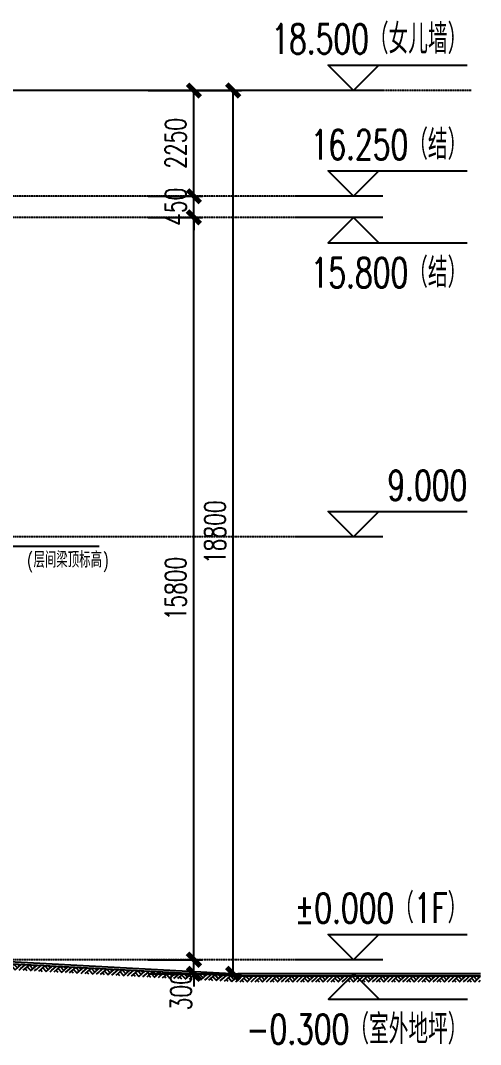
# Model space of a CAD drawing. Extents: x -599358 to 2865263, y -1062760 to 486533.
# Drawn here: x 1923743 to 1933538, y -678715 to -656919 of the extents above; entities that cross this region are included whole.
import ezdxf
from ezdxf.enums import TextEntityAlignment as Align

# ---------------------------------------------------------------- set-up
doc = ezdxf.new("R2010")
doc.units = 0
doc.linetypes.add('__DASH', pattern=[0.35, 0.25, -0.1])
doc.linetypes.add('DOTE', pattern=[2.42, 2, -0.2, 0.02, -0.2])
for name, color, linetype in [('3符号', 173, 'Continuous'), ('A-AXIS-DOTE', 14, 'DOTE'), ('A-HATCH-2', 251, 'Continuous'), ('AS-WALL', 40, 'Continuous'), ('DIM', 173, 'Continuous'), ('DIM_ELEV', 3, 'Continuous'), ('PUB_TEXT', 7, 'Continuous')]:
    doc.layers.add(name, color=color, linetype=linetype)
doc.styles.add('_TCH_DIM', font='SIMPLEX', dxfattribs={"bigfont": 'GBCBIG'})
doc.styles.add('DHTEXT-1', font='romans.shx', dxfattribs={"width": 0.7, "bigfont": 'chinese.shx'})
doc.styles.add('卓越符号', font='ROMANS.shx', dxfattribs={"width": 0.7, "bigfont": 'CHINESE.shx'})
doc.dimstyles.new('ZN180', dxfattribs={"dimscale": 180, "dimtxt": 2.5, "dimasz": 1.5, "dimexe": 1, "dimexo": 2, "dimgap": 0.9, "dimtad": 1, "dimdec": 0, "dimdsep": 46, "dimtxsty": 'DHTEXT-1', "dimblk": 'ARCHTICK', "dimcen": 2.5, "dimclrd": 173, "dimclre": 173, "dimclrt": 7, "dimazin": 2, "dimtfac": 1, "dimtdec": 0, "dimtix": 1, "dimtmove": 2, "dimatfit": 3, "dimfxl": 0, "dimarcsym": 0})

# ---------------------------------------------------------------- blocks, each defined once
blk = doc.blocks.new('$LinePat$素土夯实')
at = {"color": 0}
for p, q in [((0, -210), (210, 0)), ((120, -300), (420, 0)), ((420, 0), (608, -188)), ((495, -300), (795, 0)), ((615, 0), (705, -90)), ((210, -210), (300, -300)), ((315, -105), (502, -293)), ((705, -300), (795, -210))]:
    blk.add_line(p, q, dxfattribs=at)
blk = doc.blocks.new('_ArchTick')
at = {"color": 0, "linetype": 'ByBlock', "const_width": 0.4}
blk.add_lwpolyline([(-0.5, -0.5), (0.5, 0.5)], dxfattribs=at)
blk = doc.blocks.new('*D1353')
at = {"layer": 'Defpoints', "color": 0, "ltscale": 1800, "transparency": 16777216}
for p in [(1926937, -658410), (1928271, -658410), (1926937, -677210)]:
    blk.add_point(p, dxfattribs=at)
at = {"layer": 'DIM', "color": 173, "linetype": 'ByBlock', "lineweight": -2, "ltscale": 1800, "transparency": 16777216}
for p, q in [((1927297, -658410), (1928451, -658410)), ((1928271, -677210), (1928271, -658410)), ((1927297, -677210), (1928451, -677210))]:
    blk.add_line(p, q, dxfattribs=at)
at = {"layer": 'DIM', "color": 173, "lineweight": -2, "ltscale": 1800, "transparency": 16777216, "xscale": 270, "yscale": 270, "zscale": 270}
for p, rotation in [((1928271, -658410), 90), ((1928271, -677210), 270)]:
    blk.add_blockref('_ArchTick', p, dxfattribs=dict(at, rotation=rotation))
at = {"layer": 'DIM', "color": 7, "ltscale": 1800, "transparency": 16777216, "insert": (1927884, -667810), "char_height": 450, "attachment_point": 5, "rotation": 90, "style": 'DHTEXT-1'}
blk.add_mtext('18800', dxfattribs=at)
blk = doc.blocks.new('*D1354')
at = {"layer": 'Defpoints', "color": 0, "ltscale": 1800, "transparency": 16777216}
for p in [(1926102, -676910), (1927436, -676910), (1926102, -677210)]:
    blk.add_point(p, dxfattribs=at)
at = {"layer": 'DIM', "color": 173, "linetype": 'ByBlock', "lineweight": -2, "ltscale": 1800, "transparency": 16777216}
for p, q in [((1927436, -676910), (1927436, -676640)), ((1926462, -676910), (1927616, -676910)), ((1927436, -677210), (1927436, -676910)), ((1926462, -677210), (1927616, -677210)), ((1927436, -677210), (1927436, -677480))]:
    blk.add_line(p, q, dxfattribs=at)
at = {"layer": 'DIM', "color": 173, "lineweight": -2, "ltscale": 1800, "transparency": 16777216, "xscale": 270, "yscale": 270, "zscale": 270}
for p, rotation in [((1927436, -676910), 270), ((1927436, -677210), 90)]:
    blk.add_blockref('_ArchTick', p, dxfattribs=dict(at, rotation=rotation))
at = {"layer": 'DIM', "color": 7, "ltscale": 1800, "transparency": 16777216, "insert": (1927161, -677580), "char_height": 450, "attachment_point": 5, "rotation": 90, "style": 'DHTEXT-1'}
blk.add_mtext('300', dxfattribs=at)
blk = doc.blocks.new('*D1355')
at = {"layer": 'Defpoints', "color": 0, "ltscale": 1800, "transparency": 16777216}
for p in [(1926102, -661110), (1927436, -661110), (1926102, -676910)]:
    blk.add_point(p, dxfattribs=at)
at = {"layer": 'DIM', "color": 173, "linetype": 'ByBlock', "lineweight": -2, "ltscale": 1800, "transparency": 16777216}
for p, q in [((1926462, -661110), (1927616, -661110)), ((1927436, -676910), (1927436, -661110)), ((1926462, -676910), (1927616, -676910))]:
    blk.add_line(p, q, dxfattribs=at)
at = {"layer": 'DIM', "color": 173, "lineweight": -2, "ltscale": 1800, "transparency": 16777216, "xscale": 270, "yscale": 270, "zscale": 270}
for p, rotation in [((1927436, -661110), 90), ((1927436, -676910), 270)]:
    blk.add_blockref('_ArchTick', p, dxfattribs=dict(at, rotation=rotation))
at = {"layer": 'DIM', "color": 7, "ltscale": 1800, "transparency": 16777216, "insert": (1927049, -669010), "char_height": 450, "attachment_point": 5, "rotation": 90, "style": 'DHTEXT-1'}
blk.add_mtext('15800', dxfattribs=at)
blk = doc.blocks.new('*D1356')
at = {"layer": 'Defpoints', "color": 0, "ltscale": 1800, "transparency": 16777216}
for p in [(1926102, -660660), (1927436, -660660), (1926102, -661110)]:
    blk.add_point(p, dxfattribs=at)
at = {"layer": 'DIM', "color": 173, "linetype": 'ByBlock', "lineweight": -2, "ltscale": 1800, "transparency": 16777216}
for p, q in [((1927436, -660660), (1927436, -660390)), ((1926462, -660660), (1927616, -660660)), ((1927436, -661110), (1927436, -660660)), ((1926462, -661110), (1927616, -661110)), ((1927436, -661110), (1927436, -661380))]:
    blk.add_line(p, q, dxfattribs=at)
at = {"layer": 'DIM', "color": 173, "lineweight": -2, "ltscale": 1800, "transparency": 16777216, "xscale": 270, "yscale": 270, "zscale": 270}
for p, rotation in [((1927436, -660660), 270), ((1927436, -661110), 90)]:
    blk.add_blockref('_ArchTick', p, dxfattribs=dict(at, rotation=rotation))
at = {"layer": 'DIM', "color": 7, "ltscale": 1800, "transparency": 16777216, "insert": (1927049, -660885), "char_height": 450, "attachment_point": 5, "rotation": 90, "style": 'DHTEXT-1'}
blk.add_mtext('450', dxfattribs=at)
blk = doc.blocks.new('*D1357')
at = {"layer": 'Defpoints', "color": 0, "ltscale": 1800, "transparency": 16777216}
for p in [(1926102, -658410), (1927436, -658410), (1926102, -660660)]:
    blk.add_point(p, dxfattribs=at)
at = {"layer": 'DIM', "color": 173, "linetype": 'ByBlock', "lineweight": -2, "ltscale": 1800, "transparency": 16777216}
for p, q in [((1926462, -658410), (1927616, -658410)), ((1927436, -660660), (1927436, -658410)), ((1926462, -660660), (1927616, -660660))]:
    blk.add_line(p, q, dxfattribs=at)
at = {"layer": 'DIM', "color": 173, "lineweight": -2, "ltscale": 1800, "transparency": 16777216, "xscale": 270, "yscale": 270, "zscale": 270}
for p, rotation in [((1927436, -658410), 90), ((1927436, -660660), 270)]:
    blk.add_blockref('_ArchTick', p, dxfattribs=dict(at, rotation=rotation))
at = {"layer": 'DIM', "color": 7, "ltscale": 1800, "transparency": 16777216, "insert": (1927049, -659535), "char_height": 450, "attachment_point": 5, "rotation": 90, "style": 'DHTEXT-1'}
blk.add_mtext('2250', dxfattribs=at)
blk = doc.blocks.new('*U612')
at = {"ltscale": 10}
blk.add_line((3.48, 0), (-6.85, 0), dxfattribs=at)
blk.add_lwpolyline([(3, 3), (0, 0), (-3, 3), (13.45, 3)])
at = {"color": 0, "style": '卓越符号', "width": 0.7, "flags": 8}
blk.add_attdef('±0.000', text='', height=3.5, dxfattribs=at).set_placement((13.45, 4.35), align=Align.RIGHT)
blk = doc.blocks.new('*U613')
at = {"ltscale": 10}
blk.add_line((3.48, 0), (-6.85, 0), dxfattribs=at)
blk.add_lwpolyline([(3, -3), (0, 0), (-3, -3), (13.45, -3)])
at = {"color": 0, "style": '卓越符号', "width": 0.7, "flags": 8}
blk.add_attdef('±0.000', text='', height=3.5, dxfattribs=at).set_placement((13.45, -7.85), align=Align.RIGHT)

msp = doc.modelspace()

# ---------------------------------------------------------------- linework, layer by layer
at = {"layer": 'A-AXIS-DOTE', "linetype": '__DASH', "ltscale": 2}
for p, q in [((1933338.2, -658409.9), (1839476.3, -658409.9)), ((1930835.3, -658409.9), (1839476.3, -658409.9)), ((1930835.3, -660659.9), (1839476.3, -660659.9)), ((1930835.3, -661109.9), (1839476.3, -661109.9)), ((1930835.3, -667909.9), (1839476.3, -667909.9)), ((1930835.3, -676909.9), (1839476.3, -676909.9))]:
    msp.add_line(p, q, dxfattribs=at)
at = {"layer": 'AS-WALL'}
msp.add_line((1922770.3, -676909.9), (1928373.2, -677209.9), dxfattribs=at)
for points in [[(1933538.2, -677259.9), (1928370.7, -677259.9), (1922765.3, -676959.6)], [(1933538.2, -677209.9), (1928373.2, -677209.9)]]:
    msp.add_lwpolyline(points, dxfattribs=at)
at = {"layer": 'DIM_ELEV'}
msp.add_line((1922773.9, -668109.9), (1925416.2, -668109.9), dxfattribs=at)

# ---------------------------------------------------------------- block references
at = {"layer": '3符号', "color": 7}
ref = msp.add_blockref('*U612', (1930835.3, -658409.9), dxfattribs=dict(at, xscale=180, yscale=180, zscale=180, rotation=359.9999999999989))
ref.add_attrib('±0.000', '18.500（女儿墙）', dxfattribs={"layer": '0', "color": 0, "height": 630, "rotation": 360, "style": '卓越符号', "width": 0.7}).set_placement((1933256.3, -657626.9), align=Align.RIGHT)
ref = msp.add_blockref('*U612', (1930835.3, -660659.9), dxfattribs=dict(at, xscale=180, yscale=180, zscale=180, rotation=359.9999999999989))
ref.add_attrib('±0.000', '16.250（结）', dxfattribs={"layer": '0', "color": 0, "height": 630, "rotation": 360, "style": '卓越符号', "width": 0.7}).set_placement((1933256.3, -659876.9), align=Align.RIGHT)
ref = msp.add_blockref('*U613', (1930835.3, -661109.9), dxfattribs=dict(at, xscale=180, yscale=180, zscale=180, rotation=359.9999999999989))
ref.add_attrib('±0.000', '15.800（结）', dxfattribs={"layer": '0', "color": 0, "height": 630, "style": '卓越符号', "width": 0.7}).set_placement((1933256.3, -662602.5), align=Align.RIGHT)
ref = msp.add_blockref('*U612', (1930835.3, -667909.9), dxfattribs=dict(at, xscale=180, yscale=180, zscale=180, rotation=359.9999999999989))
ref.add_attrib('±0.000', '9.000', dxfattribs={"layer": '0', "color": 0, "height": 630, "rotation": 360, "style": '卓越符号', "width": 0.7}).set_placement((1933256.3, -667126.9), align=Align.RIGHT)
ref = msp.add_blockref('*U612', (1930835.3, -676909.9), dxfattribs=dict(at, xscale=180, yscale=180, zscale=180, rotation=359.9999999999989))
ref.add_attrib('±0.000', '±0.000（1F）', dxfattribs={"layer": '0', "color": 0, "height": 630, "rotation": 360, "style": '卓越符号', "width": 0.7}).set_placement((1933256.3, -676126.9), align=Align.RIGHT)
ref = msp.add_blockref('*U613', (1930838.5, -677209.9), dxfattribs=dict(at, xscale=180, yscale=180, zscale=180, rotation=359.9999999999989))
ref.add_attrib('±0.000', '-0.300（室外地坪）', dxfattribs={"layer": '0', "color": 0, "height": 630, "style": '卓越符号', "width": 0.7}).set_placement((1933259.5, -678702.5), align=Align.RIGHT)
at = {"layer": 'A-HATCH-2', "xscale": 0.4149845624540699, "yscale": 0.4, "zscale": 0.4, "rotation": 356.9337806972169}
for p in [(1923429.1, -676995.2), (1923758.6, -677012.8), (1924088, -677030.5), (1924417.5, -677048.1), (1924746.9, -677065.8), (1925076.3, -677083.4), (1925405.8, -677101.1), (1925735.2, -677118.7), (1926064.7, -677136.4), (1926394.1, -677154), (1926723.5, -677171.6), (1927053, -677189.3), (1927382.4, -677206.9), (1927711.9, -677224.6), (1928041.3, -677242.2)]:
    msp.add_blockref('$LinePat$素土夯实', p, dxfattribs=at)
at = {"layer": 'A-HATCH-2', "xscale": 0.4062495113315296, "yscale": 0.4, "zscale": 0.4}
for p in [(1928370.7, -677259.9), (1928693.7, -677259.9), (1929016.7, -677259.9), (1929339.6, -677259.9), (1929662.6, -677259.9), (1929985.6, -677259.9), (1930308.6, -677259.9), (1930631.5, -677259.9), (1930954.5, -677259.9), (1931277.5, -677259.9), (1931600.4, -677259.9), (1931923.4, -677259.9), (1932246.4, -677259.9), (1932569.3, -677259.9), (1932892.3, -677259.9), (1933215.3, -677259.9)]:
    msp.add_blockref('$LinePat$素土夯实', p, dxfattribs=at)

# ---------------------------------------------------------------- texts
at = {"layer": 'PUB_TEXT', "style": '_TCH_DIM', "width": 0.705882}
for s, p in [('(', (1923880.6, -668564.9)), (')', (1925495.1, -668564.9))]:
    msp.add_text(s, height=297.5, dxfattribs=at).set_placement(p)
at = {"layer": 'PUB_TEXT', "style": '_TCH_DIM'}
msp.add_text('层间梁顶标高', height=337.59, dxfattribs=at).set_placement((1924020.6, -668564.9))

# ---------------------------------------------------------------- dimensions: what is measured, and where the dimension line sits
at = {"layer": 'DIM', "ltscale": 1800}
for p1, p2, picture, middle in [((1926102.3, -660659.9), (1926102.3, -658409.9), '*D1357', (1927048.6, -659534.9)), ((1926937.3, -677209.9), (1926937.3, -658409.9), '*D1353', (1927883.6, -667809.9)), ((1926102.3, -661109.9), (1926102.3, -660659.9), '*D1356', (1927048.6, -660884.9)), ((1926102.3, -676909.9), (1926102.3, -661109.9), '*D1355', (1927048.6, -669009.9))]:
    dim = msp.add_aligned_dim(p1=p1, p2=p2, distance=-1333.3, dimstyle='ZN180', dxfattribs=at)
    dim.commit()
    dim.dimension.update_dxf_attribs({"geometry": picture, "text_midpoint": middle})
dim = msp.add_linear_dim(base=(1927435.6, -676909.9), p1=(1926102.3, -677209.9), p2=(1926102.3, -676909.9), angle=90, dimstyle='ZN180', dxfattribs=at)
dim.commit()
dim.dimension.update_dxf_attribs({"geometry": '*D1354', "text_midpoint": (1927160.6, -677579.9), "dimtype": 161})

doc.saveas('drawing.dxf')
